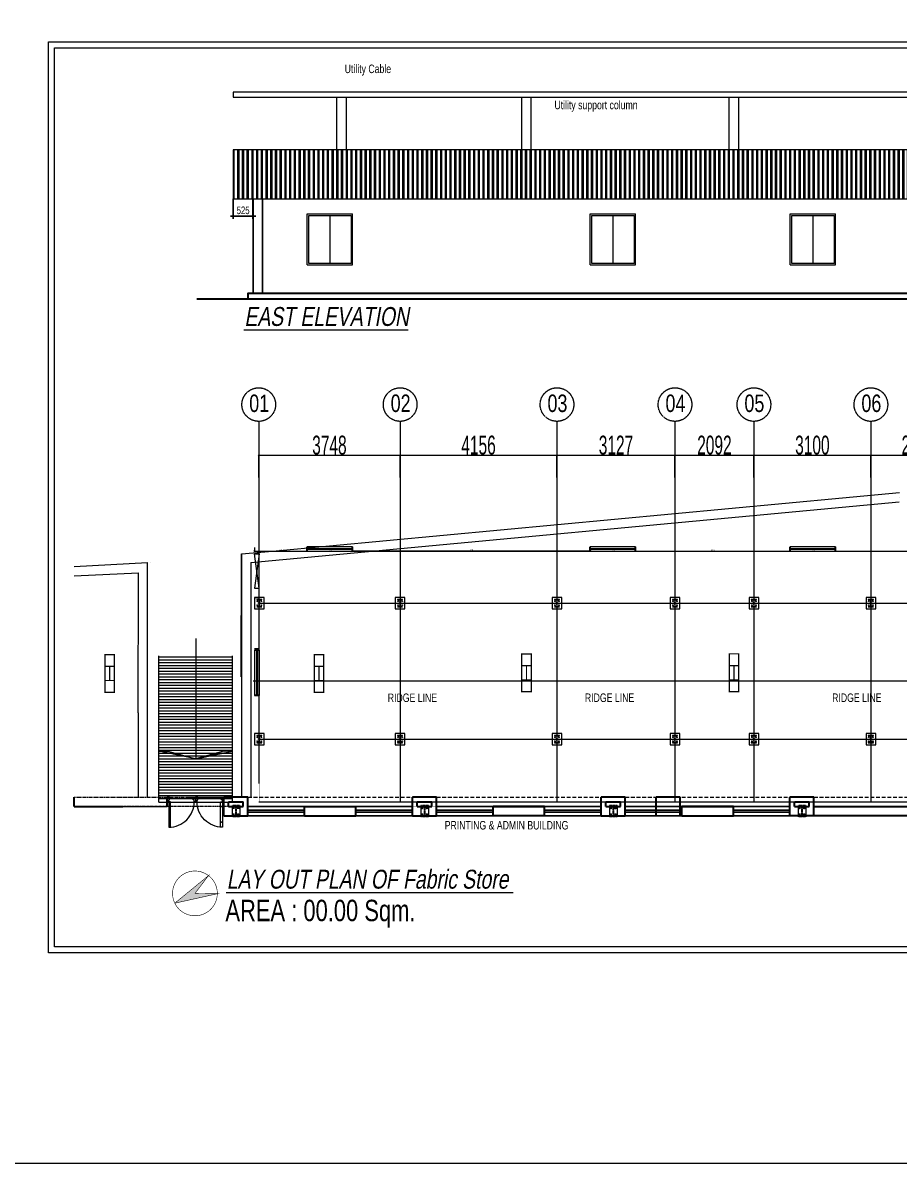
# Model space of a CAD drawing. Header units: millimetres. Extents: x -2070542 to 12330240, y -55001 to 6949969.
# Drawn here: x 1757329 to 1780554, y -55001 to -24793 of the extents above; entities that cross this region are included whole.
import ezdxf

# ---------------------------------------------------------------- set-up
doc = ezdxf.new("R2010")
doc.units = ezdxf.units.MM
doc.header["$LTSCALE"] = 0.5
doc.header["$PDMODE"] = 3
doc.linetypes.add('CENTER2', pattern=[1.125, 0.75, -0.125, 0.125, -0.125])
doc.linetypes.add('HIDDEN', pattern=[0.375, 0.25, -0.125])
for name, color, linetype, lineweight in [('BASE PLATE', 11, 'Continuous', 20), ('COLUMN', 1, 'Continuous', 13), ('DIM', 7, 'Continuous', 15), ('Door', 136, 'Continuous', 0), ('GRIED', 251, 'Continuous', 5), ('HACH', 8, 'Continuous', 0), ('LINE-2', 181, 'Continuous', 9), ('LINE-3', 7, 'Continuous', 9), ('r-text', 7, 'Continuous', 13), ('SHEAT', 144, 'Continuous', 0), ('Stair', 7, 'Continuous', 9), ('Text', 7, 'Continuous', 13), ('Text2', 4, 'Continuous', 15), ('WALL', 7, 'Continuous', 30)]:
    doc.layers.add(name, color=color, linetype=linetype, lineweight=lineweight)
for name, color, linetype in [('G text', 7, 'Continuous'), ('Line-', 150, 'Continuous'), ('LINE-00', 200, 'Continuous'), ('Line-04', 150, 'Continuous'), ('WINDOW', 142, 'Continuous')]:
    doc.layers.add(name, color=color, linetype=linetype)
doc.styles.add('09', font='swisscl.ttf')
doc.styles.get("Standard").update_dxf_attribs({"font": 'swisscl.ttf', "width": 0.8})
doc.styles.add('style-1', font='swisscl.ttf')
doc.styles.add('style01', font='swisscl.ttf')
doc.styles.add('SWISS-LTCNBT', font='swisscl.ttf')
doc.dimstyles.new('DIM1', dxfattribs={"dimtxt": 200, "dimasz": 50, "dimexe": 75, "dimexo": 0, "dimgap": 50, "dimtad": 1, "dimdec": 0, "dimzin": 3, "dimdsep": 46, "dimtxsty": '09', "dimblk1": 'ARCHTICK', "dimblk2": 'ARCHTICK', "dimsah": 1, "dimcen": 3, "dimdle": 75, "dimadec": 0, "dimazin": 0, "dimtfac": 1, "dimtdec": 0, "dimtmove": 2, "dimatfit": 3, "dimldrblk": 'ARCHTICK', "dimfxl": 1, "dimtolj": 1, "dimtzin": 3, "dimarcsym": 0})
doc.dimstyles.new('dim40', dxfattribs={"dimtxt": 40, "dimasz": 30, "dimexe": 10, "dimexo": 15, "dimgap": 5, "dimtad": 1, "dimdec": 0, "dimzin": 0, "dimdsep": 46, "dimtxsty": 'Standard', "dimblk": 'OBLIQUE', "dimcen": 0, "dimclrd": 94, "dimclre": 94, "dimclrt": 6, "dimadec": 0, "dimazin": 0, "dimtfac": 1, "dimtdec": 0, "dimtofl": 0, "dimtmove": 0, "dimatfit": 3, "dimldrblk": 'OPEN30', "dimfxl": 100, "dimtolj": 1, "dimtzin": 0, "dimlwd": 13, "dimlwe": 13, "dimarcsym": 0})

# ---------------------------------------------------------------- blocks, each defined once
blk = doc.blocks.new('_ArchTick')
at = {"color": 0, "linetype": 'ByBlock', "const_width": 0.15}
blk.add_lwpolyline([(-0.5, -0.5), (0.5, 0.5)], dxfattribs=at)
blk = doc.blocks.new('*D49')
at = {"layer": 'Defpoints', "color": 0, "lineweight": 13, "ltscale": 0.2, "transparency": 16777216}
for p in [(1762904, -29455), (1763429, -29455), (1762904, -29914)]:
    blk.add_point(p, dxfattribs=at)
at = {"layer": 'LINE-3', "color": 0, "lineweight": -2, "ltscale": 0.2, "transparency": 16777216}
for p, q in [((1762904, -29455), (1762904, -29989)), ((1763429, -29455), (1763429, -29989)), ((1763504, -29914), (1762829, -29914))]:
    blk.add_line(p, q, dxfattribs=at)
at = {"layer": 'LINE-3', "color": 0, "lineweight": -2, "ltscale": 0.2, "transparency": 16777216, "xscale": 50, "yscale": 50, "zscale": 50, "rotation": 180}
blk.add_blockref('_ArchTick', (1762904, -29914), dxfattribs=at)
at = {"layer": 'LINE-3', "color": 0, "lineweight": -2, "ltscale": 0.2, "transparency": 16777216, "xscale": 50, "yscale": 50, "zscale": 50}
blk.add_blockref('_ArchTick', (1763429, -29914), dxfattribs=at)
at = {"layer": 'LINE-3', "color": 0, "ltscale": 0.2, "transparency": 16777216, "insert": (1763167, -29762), "char_height": 200, "attachment_point": 5, "style": '09'}
blk.add_mtext('\\A1;525', dxfattribs=at)
blk = doc.blocks.new('D530')
at = {"layer": 'Door', "linetype": 'Continuous'}
for p, q in [((1.5, 27), (2.25, 27)), ((2.25, 27), (2.25, 26.5)), ((2.25, 26.5), (2.75, 26.5)), ((2.75, 27), (3.5, 27)), ((2.75, 26.5), (2.75, 27)), ((1.5, 10), (2.25, 10)), ((2.25, 10), (2.25, 10.5)), ((2.25, 10.5), (2.75, 10.5)), ((2.75, 10.5), (2.75, 10)), ((2.75, 10), (3.5, 10))]:
    blk.add_line(p, q, dxfattribs=at)
blk.add_lwpolyline([(3.5, 31.93), (3.5, 5), (1.5, 5), (1.5, 32, -0.4142136), (28.5, 5)], format="xyb", dxfattribs=at)
at = {"layer": 'Door'}
for points in [[(2.5, 3), (2.5, 0), (0, 0), (0, 5), (1.5, 5), (1.5, 3)], [(27.5, 3), (27.5, 0), (30, 0), (30, 5), (28.5, 5), (28.5, 3)]]:
    blk.add_lwpolyline(points, close=True, dxfattribs=at)
blk = doc.blocks.new('SC 4')
at = {"layer": 'BASE PLATE'}
for p, q in [((-64, 52), (-41, 52)), ((-53, 64), (-53, 41)), ((42, 52), (65, 52)), ((53, 64), (53, 41)), ((-64, -52), (-41, -52)), ((-53, -64), (-53, -41)), ((42, -52), (65, -52)), ((53, -64), (53, -41))]:
    blk.add_line(p, q, dxfattribs=at)
for points in [[(-128, 152), (-128, -152), (128, -152), (128, 152)], [(-68, -100), (67, -100), (67, -92), (3, -92), (3, 92), (67, 92), (67, 100), (-68, 100), (-68, 92), (-3, 92), (-3, -92), (-68, -92)]]:
    blk.add_lwpolyline(points, close=True, dxfattribs=at)
for points in [[(35, 0), (-35, 0)], [(0, -35), (0, 35)]]:
    blk.add_lwpolyline(points, dxfattribs=at)
for centre in [(-53, 52), (53, 52), (-53, -52), (53, -52)]:
    blk.add_circle(centre, 8, dxfattribs=at)
blk = doc.blocks.new('_Oblique')
at = {"color": 0, "linetype": 'ByBlock', "lineweight": -2}
blk.add_line((-0.5, -0.5), (0.5, 0.5), dxfattribs=at)
blk = doc.blocks.new('*D53')
at = {"color": 94, "lineweight": 13, "transparency": 16777216}
for p, q in [((1763580, -36840), (1763580, -36235)), ((1763580, -36245), (1767328, -36245)), ((1767328, -36840), (1767328, -36235))]:
    blk.add_line(p, q, dxfattribs=at)
at = {"layer": 'Defpoints', "color": 0, "lineweight": 13, "transparency": 16777216}
for p in [(1767328, -36245), (1763580, -36855, 528), (1767328, -36855)]:
    blk.add_point(p, dxfattribs=at)
at = {"color": 94, "lineweight": 13, "transparency": 16777216, "xscale": 30, "yscale": 30, "zscale": 30, "rotation": 180}
blk.add_blockref('_Oblique', (1763580, -36245), dxfattribs=at)
at = {"color": 94, "lineweight": 13, "transparency": 16777216, "xscale": 30, "yscale": 30, "zscale": 30}
blk.add_blockref('_Oblique', (1767328, -36245), dxfattribs=at)
at = {"color": 6, "lineweight": 18, "transparency": 16777216, "insert": (1765454, -35983), "char_height": 500, "attachment_point": 5}
blk.add_mtext('\\A1;3748', dxfattribs=at)
blk = doc.blocks.new('_Open30')
at = {"color": 0, "linetype": 'ByBlock', "lineweight": -2}
for p, q in [((-1, 0.3), (0, 0)), ((0, 0), (-1, -0.3)), ((0, 0), (-1, 0))]:
    blk.add_line(p, q, dxfattribs=at)
blk = doc.blocks.new('*D54')
at = {"color": 94, "lineweight": 13, "transparency": 16777216}
for p, q in [((1767328, -36840), (1767328, -36235)), ((1767328, -36245), (1771484, -36245)), ((1771484, -36840), (1771484, -36235))]:
    blk.add_line(p, q, dxfattribs=at)
at = {"layer": 'Defpoints', "color": 0, "lineweight": 13, "transparency": 16777216}
for p in [(1771484, -36245), (1767328, -36855), (1771484, -36855, -586)]:
    blk.add_point(p, dxfattribs=at)
at = {"color": 94, "lineweight": 13, "transparency": 16777216, "xscale": 30, "yscale": 30, "zscale": 30, "rotation": 180}
blk.add_blockref('_Oblique', (1767328, -36245), dxfattribs=at)
at = {"color": 94, "lineweight": 13, "transparency": 16777216, "xscale": 30, "yscale": 30, "zscale": 30}
blk.add_blockref('_Oblique', (1771484, -36245), dxfattribs=at)
at = {"color": 6, "lineweight": 18, "transparency": 16777216, "insert": (1769406, -35983), "char_height": 500, "attachment_point": 5}
blk.add_mtext('\\A1;4156', dxfattribs=at)
blk = doc.blocks.new('*D55')
at = {"color": 94, "lineweight": 13, "transparency": 16777216}
for p, q in [((1771484, -36840), (1771484, -36235)), ((1771484, -36245), (1774611, -36245)), ((1774611, -36840), (1774611, -36235))]:
    blk.add_line(p, q, dxfattribs=at)
at = {"layer": 'Defpoints', "color": 0, "lineweight": 13, "transparency": 16777216}
for p in [(1774611, -36245), (1771484, -36855, -586), (1774611, -36855, -1027)]:
    blk.add_point(p, dxfattribs=at)
at = {"color": 94, "lineweight": 13, "transparency": 16777216, "xscale": 30, "yscale": 30, "zscale": 30, "rotation": 180}
blk.add_blockref('_Oblique', (1771484, -36245), dxfattribs=at)
at = {"color": 94, "lineweight": 13, "transparency": 16777216, "xscale": 30, "yscale": 30, "zscale": 30}
blk.add_blockref('_Oblique', (1774611, -36245), dxfattribs=at)
at = {"color": 6, "lineweight": 18, "transparency": 16777216, "insert": (1773048, -35983), "char_height": 500, "attachment_point": 5}
blk.add_mtext('\\A1;3127', dxfattribs=at)
blk = doc.blocks.new('*D56')
at = {"color": 94, "lineweight": 13, "transparency": 16777216}
for p, q in [((1774611, -36840), (1774611, -36235)), ((1774611, -36245), (1776703, -36245)), ((1776703, -36840), (1776703, -36235))]:
    blk.add_line(p, q, dxfattribs=at)
at = {"layer": 'Defpoints', "color": 0, "lineweight": 13, "transparency": 16777216}
for p in [(1776703, -36245), (1774611, -36855, -1027), (1776703, -36855, -1322)]:
    blk.add_point(p, dxfattribs=at)
at = {"color": 94, "lineweight": 13, "transparency": 16777216, "xscale": 30, "yscale": 30, "zscale": 30, "rotation": 180}
blk.add_blockref('_Oblique', (1774611, -36245), dxfattribs=at)
at = {"color": 94, "lineweight": 13, "transparency": 16777216, "xscale": 30, "yscale": 30, "zscale": 30}
blk.add_blockref('_Oblique', (1776703, -36245), dxfattribs=at)
at = {"color": 6, "lineweight": 18, "transparency": 16777216, "insert": (1775657, -35983), "char_height": 500, "attachment_point": 5}
blk.add_mtext('\\A1;2092', dxfattribs=at)
blk = doc.blocks.new('*D57')
at = {"color": 94, "lineweight": 13, "transparency": 16777216}
for p, q in [((1776703, -36840), (1776703, -36235)), ((1776703, -36245), (1779803, -36245)), ((1779803, -36840), (1779803, -36235))]:
    blk.add_line(p, q, dxfattribs=at)
at = {"layer": 'Defpoints', "color": 0, "lineweight": 13, "transparency": 16777216}
for p in [(1779803, -36245), (1776703, -36855, -1322), (1779803, -36855, -1758)]:
    blk.add_point(p, dxfattribs=at)
at = {"color": 94, "lineweight": 13, "transparency": 16777216, "xscale": 30, "yscale": 30, "zscale": 30, "rotation": 180}
blk.add_blockref('_Oblique', (1776703, -36245), dxfattribs=at)
at = {"color": 94, "lineweight": 13, "transparency": 16777216, "xscale": 30, "yscale": 30, "zscale": 30}
blk.add_blockref('_Oblique', (1779803, -36245), dxfattribs=at)
at = {"color": 6, "lineweight": 18, "transparency": 16777216, "insert": (1778253, -35983), "char_height": 500, "attachment_point": 5}
blk.add_mtext('\\A1;3100', dxfattribs=at)
blk = doc.blocks.new('*D58')
at = {"color": 94, "lineweight": 13, "transparency": 16777216}
for p, q in [((1779803, -36840), (1779803, -36235)), ((1779803, -36245), (1782343, -36245)), ((1782343, -36840), (1782343, -36235))]:
    blk.add_line(p, q, dxfattribs=at)
at = {"layer": 'Defpoints', "color": 0, "lineweight": 13, "transparency": 16777216}
for p in [(1782343, -36245), (1779803, -36855, -1758), (1782343, -36855, -2117)]:
    blk.add_point(p, dxfattribs=at)
at = {"color": 94, "lineweight": 13, "transparency": 16777216, "xscale": 30, "yscale": 30, "zscale": 30, "rotation": 180}
blk.add_blockref('_Oblique', (1779803, -36245), dxfattribs=at)
at = {"color": 94, "lineweight": 13, "transparency": 16777216, "xscale": 30, "yscale": 30, "zscale": 30}
blk.add_blockref('_Oblique', (1782343, -36245), dxfattribs=at)
at = {"color": 6, "lineweight": 18, "transparency": 16777216, "insert": (1781073, -35983), "char_height": 500, "attachment_point": 5}
blk.add_mtext('\\A1;2540', dxfattribs=at)
blk = doc.blocks.new('*D231')
at = {"color": 94, "lineweight": 13}
for p, q in [((1763468, -38688), (1763468, -38796)), ((1763468, -38786), (1764868, -38786)), ((1764868, -38688), (1764868, -38796))]:
    blk.add_line(p, q, dxfattribs=at)
at = {"layer": 'Defpoints', "color": 0, "lineweight": 13}
for p in [(1763468, -38673), (1764868, -38673), (1764868, -38786)]:
    blk.add_point(p, dxfattribs=at)
at = {"color": 94, "lineweight": 13, "xscale": 30, "yscale": 30, "zscale": 30, "rotation": 180}
blk.add_blockref('_Oblique', (1763468, -38786), dxfattribs=at)
at = {"color": 94, "lineweight": 13, "xscale": 30, "yscale": 30, "zscale": 30}
blk.add_blockref('_Oblique', (1764868, -38786), dxfattribs=at)
at = {"color": 6, "lineweight": 13, "insert": (1764168, -38760), "char_height": 40, "attachment_point": 5}
blk.add_mtext('\\A1;1400', dxfattribs=at)
blk = doc.blocks.new('*D232')
at = {"color": 94, "lineweight": 13}
for p, q in [((1764868, -38786), (1766068, -38786)), ((1764868, -38801), (1764868, -38796)), ((1766068, -38801), (1766068, -38796))]:
    blk.add_line(p, q, dxfattribs=at)
at = {"layer": 'Defpoints', "color": 0, "lineweight": 13}
for p in [(1764868, -38786), (1766068, -38786), (1766068, -38786)]:
    blk.add_point(p, dxfattribs=at)
at = {"color": 94, "lineweight": 13, "xscale": 30, "yscale": 30, "zscale": 30, "rotation": 180}
blk.add_blockref('_Oblique', (1764868, -38786), dxfattribs=at)
at = {"color": 94, "lineweight": 13, "xscale": 30, "yscale": 30, "zscale": 30}
blk.add_blockref('_Oblique', (1766068, -38786), dxfattribs=at)
at = {"color": 6, "lineweight": 13, "insert": (1765468, -38760), "char_height": 40, "attachment_point": 5}
blk.add_mtext('\\A1;1200', dxfattribs=at)
blk = doc.blocks.new('*D233')
at = {"color": 94, "lineweight": 13}
for p, q in [((1766068, -38771), (1766068, -38768)), ((1766068, -38778), (1772368, -38778)), ((1772368, -38771), (1772368, -38768))]:
    blk.add_line(p, q, dxfattribs=at)
at = {"layer": 'Defpoints', "color": 0, "lineweight": 13}
for p in [(1766068, -38786), (1772368, -38778), (1772368, -38786)]:
    blk.add_point(p, dxfattribs=at)
at = {"color": 94, "lineweight": 13, "xscale": 30, "yscale": 30, "zscale": 30, "rotation": 180}
blk.add_blockref('_Oblique', (1766068, -38778), dxfattribs=at)
at = {"color": 94, "lineweight": 13, "xscale": 30, "yscale": 30, "zscale": 30}
blk.add_blockref('_Oblique', (1772368, -38778), dxfattribs=at)
at = {"color": 6, "lineweight": 13, "insert": (1769218, -38752), "char_height": 40, "attachment_point": 5}
blk.add_mtext('\\A1;6300', dxfattribs=at)
blk = doc.blocks.new('*D234')
at = {"color": 94, "lineweight": 13}
for p, q in [((1772368, -38786), (1773568, -38786)), ((1772368, -38801), (1772368, -38796)), ((1773568, -38801), (1773568, -38796))]:
    blk.add_line(p, q, dxfattribs=at)
at = {"layer": 'Defpoints', "color": 0, "lineweight": 13}
for p in [(1772368, -38786), (1773568, -38786), (1773568, -38786)]:
    blk.add_point(p, dxfattribs=at)
at = {"color": 94, "lineweight": 13, "xscale": 30, "yscale": 30, "zscale": 30, "rotation": 180}
blk.add_blockref('_Oblique', (1772368, -38786), dxfattribs=at)
at = {"color": 94, "lineweight": 13, "xscale": 30, "yscale": 30, "zscale": 30}
blk.add_blockref('_Oblique', (1773568, -38786), dxfattribs=at)
at = {"color": 6, "lineweight": 13, "insert": (1772968, -38760), "char_height": 40, "attachment_point": 5}
blk.add_mtext('\\A1;1200', dxfattribs=at)
blk = doc.blocks.new('*D235')
at = {"color": 94, "lineweight": 13}
for p, q in [((1773568, -38786), (1777668, -38786)), ((1773568, -38801), (1773568, -38796)), ((1777668, -38801), (1777668, -38796))]:
    blk.add_line(p, q, dxfattribs=at)
at = {"layer": 'Defpoints', "color": 0, "lineweight": 13}
for p in [(1773568, -38786), (1777668, -38786), (1777668, -38786)]:
    blk.add_point(p, dxfattribs=at)
at = {"color": 94, "lineweight": 13, "xscale": 30, "yscale": 30, "zscale": 30, "rotation": 180}
blk.add_blockref('_Oblique', (1773568, -38786), dxfattribs=at)
at = {"color": 94, "lineweight": 13, "xscale": 30, "yscale": 30, "zscale": 30}
blk.add_blockref('_Oblique', (1777668, -38786), dxfattribs=at)
at = {"color": 6, "lineweight": 13, "insert": (1775618, -38760), "char_height": 40, "attachment_point": 5}
blk.add_mtext('\\A1;4100', dxfattribs=at)
blk = doc.blocks.new('*D236')
at = {"color": 94, "lineweight": 13}
for p, q in [((1777668, -38786), (1778868, -38786)), ((1777668, -38801), (1777668, -38796)), ((1778868, -38801), (1778868, -38796))]:
    blk.add_line(p, q, dxfattribs=at)
at = {"layer": 'Defpoints', "color": 0, "lineweight": 13}
for p in [(1777668, -38786), (1778868, -38786), (1778868, -38786)]:
    blk.add_point(p, dxfattribs=at)
at = {"color": 94, "lineweight": 13, "xscale": 30, "yscale": 30, "zscale": 30, "rotation": 180}
blk.add_blockref('_Oblique', (1777668, -38786), dxfattribs=at)
at = {"color": 94, "lineweight": 13, "xscale": 30, "yscale": 30, "zscale": 30}
blk.add_blockref('_Oblique', (1778868, -38786), dxfattribs=at)
at = {"color": 6, "lineweight": 13, "insert": (1778268, -38760), "char_height": 40, "attachment_point": 5}
blk.add_mtext('\\A1;1200', dxfattribs=at)
blk = doc.blocks.new('*D237')
at = {"color": 94, "lineweight": 13}
for p, q in [((1778868, -38786), (1783168, -38786)), ((1778868, -38801), (1778868, -38796)), ((1783168, -38801), (1783168, -38796))]:
    blk.add_line(p, q, dxfattribs=at)
at = {"layer": 'Defpoints', "color": 0, "lineweight": 13}
for p in [(1778868, -38786), (1783168, -38786), (1783168, -38786)]:
    blk.add_point(p, dxfattribs=at)
at = {"color": 94, "lineweight": 13, "xscale": 30, "yscale": 30, "zscale": 30, "rotation": 180}
blk.add_blockref('_Oblique', (1778868, -38786), dxfattribs=at)
at = {"color": 94, "lineweight": 13, "xscale": 30, "yscale": 30, "zscale": 30}
blk.add_blockref('_Oblique', (1783168, -38786), dxfattribs=at)
at = {"color": 6, "lineweight": 13, "insert": (1781018, -38760), "char_height": 40, "attachment_point": 5}
blk.add_mtext('\\A1;4300', dxfattribs=at)
blk = doc.blocks.new('w')
at = {"lineweight": 0}
for p, q in [((1764868, -31206), (1764868, -29856)), ((1764868, -29856), (1766068, -29856)), ((1766068, -31206), (1766068, -29856)), ((1764868, -31206), (1766068, -31206))]:
    blk.add_line(p, q, dxfattribs=at)
blk = doc.blocks.new('khj')
at = {"layer": 'WALL'}
for p, q in [((1766158, -41300), (1766158, -41175)), ((1767358, -41300), (1767358, -41175))]:
    blk.add_line(p, q, dxfattribs=at)
at = {"layer": 'WINDOW', "color": 1, "lineweight": 0}
for p, q in [((1767358, -41175), (1766158, -41175)), ((1767358, -41300), (1766158, -41300))]:
    blk.add_line(p, q, dxfattribs=at)
at = {"layer": 'WINDOW', "color": 4, "lineweight": 0}
for p, q in [((1767358, -41232), (1766158, -41232)), ((1767358, -41243), (1766158, -41243))]:
    blk.add_line(p, q, dxfattribs=at)
at = {"layer": 'WINDOW', "lineweight": 0}
blk.add_line((1767358, -41300), (1766158, -41300), dxfattribs=at)

msp = doc.modelspace()

# ---------------------------------------------------------------- hatches: boundary and pattern name
at = {"layer": 'SHEAT', "lineweight": 5}
h = msp.add_hatch(dxfattribs=at)
h.set_pattern_fill('PLAST,_O', color=256, scale=500, angle=90)
h.set_pattern_definition([(90, (1568559.06, 12027.01), (-125, 8e-15), []), (90, (1568543.44, 12027.01), (-125, 8e-15), []), (90, (1568527.81, 12027.01), (-125, 8e-15), [])])
h.paths.add_polyline_path([(1788897.1, -28159.2), (1762904.3, -28159.2), (1762904.3, -29455), (1788897.1, -29455), (1788897.1, -28807.1)])
at = {"layer": 'Stair'}
for points in [[(1760931.4, -44089.5), (1761172.4, -44089.6), (1761356.8, -44139.6), (1761176, -44139.6)], [(1762888.5, -44089.7), (1762647.4, -44089.7), (1762463.1, -44139.7), (1762643.8, -44139.7)], [(1761176, -44139.6), (1761356.8, -44139.6), (1761541.1, -44189.6), (1761420.6, -44189.6)], [(1761725.5, -44239.6), (1761665.3, -44239.6), (1761420.6, -44189.6), (1761541.1, -44189.6)], [(1761665.3, -44239.6), (1761725.5, -44239.6), (1761909.9, -44289.6)], [(1762154.5, -44239.6), (1762094.3, -44239.6), (1761909.9, -44289.6)], [(1762094.3, -44239.6), (1762154.5, -44239.6), (1762399.2, -44189.7), (1762278.7, -44189.6)], [(1762643.8, -44139.7), (1762463.1, -44139.7), (1762278.7, -44189.6), (1762399.2, -44189.7)]]:
    msp.add_hatch(color=256, dxfattribs=at).paths.add_polyline_path(points)
at = {"layer": 'WALL', "true_color": 0x4ab495}
msp.add_hatch(color=135, dxfattribs=at).paths.add_polyline_path([(1761356.7, -48113.6), (1762483.9, -47863.4), (1761890.5, -47854.4), (1762250.3, -47382.5)])

# ---------------------------------------------------------------- linework, layer by layer
at = {"lineweight": 0}
for p, q in [((1765467.6, -29893.9), (1765467.6, -31167.9)), ((1772367.6, -29855.9), (1773567.6, -29855.9)), ((1772367.6, -31205.9), (1772367.6, -29855.9)), ((1772967.6, -29893.9), (1772967.6, -31167.9)), ((1773567.6, -31205.9), (1773567.6, -29855.9)), ((1777667.6, -29855.9), (1778867.6, -29855.9)), ((1777667.6, -31205.9), (1777667.6, -29855.9)), ((1778267.6, -29893.9), (1778267.6, -31167.9)), ((1778867.6, -31205.9), (1778867.6, -29855.9)), ((1772367.6, -31205.9), (1773567.6, -31205.9)), ((1777667.6, -31205.9), (1778867.6, -31205.9)), ((1763429.3, -31955.9), (1788372.1, -31955.9)), ((1763592.6, -38798.1), (1763467.6, -38798.1)), ((1763592.6, -38861), (1763467.6, -38861)), ((1763592.6, -38861), (1763467.6, -39765.1)), ((1763592.6, -39765.1), (1763467.6, -38861)), ((1763467.6, -38861), (1763592.6, -38861)), ((1763467.6, -39765.1), (1763595.1, -39765.1)), ((1763467.6, -39765.1), (1763592.6, -39765.1)), ((1763467.6, -40015.1), (1763595.1, -40015.1)), ((1763592.6, -41378.1), (1763467.6, -41378.1))]:
    msp.add_line(p, q, dxfattribs=at)
at = {"lineweight": 13}
for p, q in [((1763580.1, -35351.1), (1763580.1, -44939.5)), ((1767328.1, -35351.1), (1767328.1, -45427.8)), ((1771484.1, -35351.1), (1771484.1, -45428)), ((1774611.1, -35351.1), (1774611.1, -45428.1)), ((1776703.1, -35351.1), (1776703.1, -45428.2)), ((1779803.1, -35351.1), (1779803.1, -45428.2)), ((1763580.1, -38785.6), (1790655.3, -38785.6)), ((1763580.1, -40167.6), (1790655.3, -40167.6)), ((1763580.1, -43769.5), (1790655.3, -43769.5)), ((1763580.1, -45428.2), (1790655.3, -45428.2))]:
    msp.add_line(p, q, dxfattribs=at)
at = {"color": 1}
for p, q in [((1762940.1, -45592.6), (1762892.1, -45592.6)), ((1762916.1, -45568.6), (1762916.1, -45616.6)), ((1763012.1, -45592.6), (1763060.1, -45592.6)), ((1763036.1, -45568.6), (1763036.1, -45616.6)), ((1767940.1, -45592.8), (1767892.1, -45592.8)), ((1767916.1, -45568.8), (1767916.1, -45616.8)), ((1768012.1, -45592.8), (1768060.1, -45592.8)), ((1768036.1, -45568.8), (1768036.1, -45616.8)), ((1772940.1, -45593), (1772892.1, -45593)), ((1772916.1, -45569), (1772916.1, -45617)), ((1773012.1, -45593), (1773060.1, -45593)), ((1773036.1, -45569), (1773036.1, -45617)), ((1777940.1, -45593.2), (1777892.1, -45593.2)), ((1777916.1, -45569.2), (1777916.1, -45617.2)), ((1778012.1, -45593.2), (1778060.1, -45593.3)), ((1778036.1, -45569.3), (1778036.1, -45617.3)), ((1762940.1, -45762.6), (1762892.1, -45762.6)), ((1762916.1, -45786.6), (1762916.1, -45738.6)), ((1763012.1, -45762.6), (1763060.1, -45762.6)), ((1763036.1, -45786.6), (1763036.1, -45738.6)), ((1767940.1, -45762.8), (1767892.1, -45762.8)), ((1767916.1, -45786.8), (1767916.1, -45738.8)), ((1768012.1, -45762.8), (1768060.1, -45762.8)), ((1768036.1, -45786.8), (1768036.1, -45738.8)), ((1772940.1, -45763), (1772892.1, -45763)), ((1772916.1, -45787), (1772916.1, -45739)), ((1773012.1, -45763), (1773060.1, -45763)), ((1773036.1, -45787), (1773036.1, -45739)), ((1777940.1, -45763.2), (1777892.1, -45763.2)), ((1777916.1, -45787.2), (1777916.1, -45739.2)), ((1778012.1, -45763.2), (1778060.1, -45763.3)), ((1778036.1, -45787.3), (1778036.1, -45739.3))]:
    msp.add_line(p, q, dxfattribs=at)
at = {"color": 3}
for p, q in [((1762913.7, -45560.6), (1762913.7, -45552.6)), ((1763038.7, -45560.6), (1763038.7, -45552.6)), ((1767913.7, -45560.8), (1767913.7, -45552.8)), ((1768038.7, -45560.8), (1768038.7, -45552.8)), ((1772913.7, -45561), (1772913.7, -45553)), ((1773038.7, -45561), (1773038.7, -45553)), ((1777913.7, -45561.2), (1777913.7, -45553.2)), ((1778038.7, -45561.3), (1778038.7, -45553.3)), ((1762913.7, -45794.6), (1762913.7, -45802.6)), ((1763038.7, -45794.6), (1763038.7, -45802.6)), ((1767913.7, -45794.8), (1767913.7, -45802.8)), ((1768038.7, -45794.8), (1768038.7, -45802.8)), ((1772913.7, -45795), (1772913.7, -45803)), ((1773038.7, -45795), (1773038.7, -45803)), ((1777913.7, -45795.2), (1777913.7, -45803.2)), ((1778038.7, -45795.3), (1778038.7, -45803.3))]:
    msp.add_line(p, q, dxfattribs=at)
at = {"color": 3, "linetype": 'CENTER2'}
for p, q in [((1763038.7, -45552.6), (1762913.7, -45552.6)), ((1762960.7, -45560.6), (1762913.7, -45560.6)), ((1762970.7, -45784.6), (1762970.7, -45570.6)), ((1762981.7, -45784.6), (1762981.7, -45570.6)), ((1763038.7, -45560.6), (1762991.7, -45560.6)), ((1768038.7, -45552.8), (1767913.7, -45552.8)), ((1767960.7, -45560.8), (1767913.7, -45560.8)), ((1767970.7, -45784.8), (1767970.7, -45570.8)), ((1767981.7, -45784.8), (1767981.7, -45570.8)), ((1768038.7, -45560.8), (1767991.7, -45560.8)), ((1773038.7, -45553), (1772913.7, -45553)), ((1772960.7, -45561), (1772913.7, -45561)), ((1772970.7, -45785), (1772970.7, -45571)), ((1772981.7, -45785), (1772981.7, -45571)), ((1773038.7, -45561), (1772991.7, -45561)), ((1778038.7, -45553.3), (1777913.7, -45553.2)), ((1777960.7, -45561.2), (1777913.7, -45561.2)), ((1777970.7, -45785.2), (1777970.7, -45571.2)), ((1777981.7, -45785.2), (1777981.7, -45571.2)), ((1778038.7, -45561.3), (1777991.7, -45561.2)), ((1762960.7, -45794.6), (1762913.7, -45794.6)), ((1763038.7, -45802.6), (1762913.7, -45802.6)), ((1763038.7, -45794.6), (1762991.7, -45794.6)), ((1767960.7, -45794.8), (1767913.7, -45794.8)), ((1768038.7, -45802.8), (1767913.7, -45802.8)), ((1768038.7, -45794.8), (1767991.7, -45794.8)), ((1772960.7, -45795), (1772913.7, -45795)), ((1773038.7, -45803), (1772913.7, -45803)), ((1773038.7, -45795), (1772991.7, -45795)), ((1777960.7, -45795.2), (1777913.7, -45795.2)), ((1778038.7, -45803.3), (1777913.7, -45803.2)), ((1778038.7, -45795.3), (1777991.7, -45795.2))]:
    msp.add_line(p, q, dxfattribs=at)
at = {"lineweight": 13}
for points in [[(1843043.6, -17754.1), (1724747.1, -17754.1), (1724747.1, -55001), (1843043.6, -55001)], [(1792012.2, -25294.8), (1792012.2, -49432.8), (1758008.4, -49432.8), (1758008.4, -25294.8)], [(1791850.2, -25456.8), (1791850.2, -49270.8), (1758170.4, -49270.8), (1758170.4, -25456.8)]]:
    msp.add_lwpolyline(points, close=True, dxfattribs=at)
at = {"lineweight": 0}
for points in [[(1764905.6, -29893.9), (1766029.6, -29893.9), (1766029.6, -31167.9), (1764905.6, -31167.9)], [(1772405.6, -29893.9), (1773529.6, -29893.9), (1773529.6, -31167.9), (1772405.6, -31167.9)], [(1777705.6, -29893.9), (1778829.6, -29893.9), (1778829.6, -31167.9), (1777705.6, -31167.9)]]:
    msp.add_lwpolyline(points, close=True, dxfattribs=at)
at = {"color": 1, "lineweight": 0, "const_width": 0.5}
msp.add_lwpolyline([(1763467.6, -38673.1), (1788315.6, -38673.1), (1788315.3, -45553.7), (1763467.6, -45552.6), (1763467.6, -38673.1)], dxfattribs=at)
msp.add_lwpolyline([(1763592.6, -38798.1), (1788190.6, -38798.1), (1788190.3, -45428.7), (1763592.6, -45427.6)], close=True, dxfattribs=at)
at = {"color": 1}
for centre in [(1762916, -45592.6), (1763036.2, -45592.6), (1767916, -45592.8), (1768036.2, -45592.8), (1772916, -45593), (1773036.2, -45593), (1777916, -45593.2), (1778036.2, -45593.3), (1762916, -45762.6), (1763036.2, -45762.6), (1767916, -45762.8), (1768036.2, -45762.8), (1772916, -45763), (1773036.2, -45763), (1777916, -45763.2), (1778036.2, -45763.3)]:
    msp.add_circle(centre, 12, dxfattribs=at)
at = {"color": 3, "linetype": 'CENTER2'}
for centre, start, end in [((1762960.7, -45570.6), 359.99752, 89.99752), ((1762991.7, -45570.6), 89.99752, 179.99752), ((1767960.7, -45570.8), 359.99752, 89.99752), ((1767991.7, -45570.8), 89.99752, 179.99752), ((1772960.7, -45571), 359.99752, 89.99752), ((1772991.7, -45571), 89.99752, 179.99752), ((1777960.7, -45571.2), 359.99752, 89.99752), ((1777991.7, -45571.2), 89.99752, 179.99752), ((1762960.7, -45784.6), 269.99752, 359.99752), ((1762991.7, -45784.6), 179.99752, 269.99752), ((1767960.7, -45784.8), 269.99752, 359.99752), ((1767991.7, -45784.8), 179.99752, 269.99752), ((1772960.7, -45785), 269.99752, 359.99752), ((1772991.7, -45785), 179.99752, 269.99752), ((1777960.7, -45785.2), 269.99752, 359.99752), ((1777991.7, -45785.2), 179.99752, 269.99752)]:
    msp.add_arc(centre, 10, start, end, dxfattribs=at)
at = {"layer": 'DIM', "ltscale": 100}
for p, q in [((1760931.2, -45439.5), (1760931.6, -41559.2)), ((1762888.3, -45439.7), (1762888.7, -41559.1))]:
    msp.add_line(p, q, dxfattribs=at)
at = {"layer": 'GRIED', "linetype": 'CENTER2', "ltscale": 30}
for centre in [(1763580.8, -34905.8, 528.4), (1767328.8, -34905.8, 528.4), (1771484.8, -34905.8, 528.4), (1774611.8, -34905.8, 528.4), (1776703.8, -34905.8, 528.4), (1779803.8, -34905.8, 528.4)]:
    msp.add_circle(centre, 445.3, dxfattribs=at)
at = {"layer": 'HACH', "color": 180, "lineweight": 30}
msp.add_line((1761938.1, -32105.9), (1790070.1, -32105.9), dxfattribs=at)
msp.add_lwpolyline([(1761938.1, -32105.9), (1763304.3, -32105.9), (1763304.3, -31955.9), (1788497.1, -31955.9), (1788497.1, -32105.9), (1790070.1, -32105.9)], dxfattribs=at)
at = {"layer": 'Line-', "ltscale": 0.2}
for points, elevation in [([(1767870.2, -26631.2, 0, 45, 0), (1767870.2, -26496.7, 0, 0, 0), (1767870.2, -26017, 0, 0, 0), (1767278.1, -26017, 0, 0, 0)], 0), ([(1770801.3, -27459.2, 0, 45, 0), (1770935.8, -27459.2, 0, 0, 0), (1771523.9, -27459.2, 0, 0, 0), (1771523.9, -27143.5, 0, 0, 0)], 0), ([(1766764.4, -42229.4, 0, 45, 0), (1766764.4, -42363.9, 0, 0, 0), (1766764.4, -42686.5, 0, 0, 0), (1766985.5, -42686.5, 0, 0, 0)], 528.4), ([(1771989, -42229.3, 0, 45, 0), (1771989, -42363.8, 0, 0, 0), (1771989, -42686.4, 0, 0, 0), (1772210.1, -42686.4, 0, 0, 0)], 528.4), ([(1778540.7, -42229.1, 0, 45, 0), (1778540.7, -42363.6, 0, 0, 0), (1778540.7, -42686.2, 0, 0, 0), (1778761.7, -42686.2, 0, 0, 0)], 528.4)]:
    msp.add_lwpolyline(points, format="xyseb", dxfattribs=dict(at, elevation=elevation))
at = {"layer": 'Line-04'}
for p, q in [((1763429.3, -29455), (1763429.3, -31955.9)), ((1763679.3, -29455), (1763679.3, -31955.9))]:
    msp.add_line(p, q, dxfattribs=at)
at = {"layer": 'LINE-2', "linetype": 'HIDDEN', "ltscale": 200}
for p, q in [((1758693.4, -45302.4), (1762657.9, -45302.6)), ((1761726.2, -45302.5), (1762658.3, -45302.6))]:
    msp.add_line(p, q, dxfattribs=at)
at = {"layer": 'LINE-2', "linetype": 'HIDDEN', "ltscale": 800}
for p, q in [((1763294.1, -45302.6), (1767658.3, -45302.8)), ((1768294.1, -45302.8), (1772658.3, -45303)), ((1773294.1, -45303), (1777658.3, -45303.2)), ((1778294.1, -45303.3), (1782562.9, -45303.4))]:
    msp.add_line(p, q, dxfattribs=at)
at = {"layer": 'LINE-2', "linetype": 'CENTER2'}
msp.add_line((1762876.2, -45552.6), (1758693.4, -45552.4), dxfattribs=at)
at = {"layer": 'LINE-2', "color": 2}
for p, q in [((1762876.2, -45527.6), (1762876.2, -45827.6)), ((1763076.2, -45527.6), (1763076.2, -45827.6)), ((1767876.2, -45527.8), (1767876.2, -45827.8)), ((1768076.2, -45527.8), (1768076.2, -45827.8)), ((1772876.2, -45528), (1772876.2, -45828)), ((1773076.2, -45528), (1773076.2, -45828)), ((1777876.2, -45528.2), (1777876.2, -45828.2)), ((1778076.2, -45528.3), (1778076.2, -45828.3))]:
    msp.add_line(p, q, dxfattribs=at)
at = {"layer": 'LINE-2', "color": 2, "linetype": 'CENTER2'}
for p, q in [((1763076.2, -45527.6), (1762876.2, -45527.6)), ((1768076.2, -45527.8), (1767876.2, -45527.8)), ((1773076.2, -45528), (1772876.2, -45528)), ((1778076.2, -45528.3), (1777876.2, -45528.2)), ((1763076.2, -45827.6), (1762876.2, -45827.6)), ((1768076.2, -45827.8), (1767876.2, -45827.8)), ((1773076.2, -45828), (1772876.2, -45828)), ((1778076.2, -45828.3), (1777876.2, -45828.2))]:
    msp.add_line(p, q, dxfattribs=at)
at = {"layer": 'LINE-3', "ltscale": 0.2}
for p, q in [((1765654.1, -28159.2), (1765654.1, -26759.2)), ((1765904.1, -28159.2), (1765904.1, -26759.2)), ((1770551.3, -28159.2), (1770551.3, -26759.2)), ((1770801.3, -28159.2), (1770801.3, -26759.2)), ((1776051.3, -28159.2), (1776051.3, -26759.2)), ((1776301.3, -28159.2), (1776301.3, -26759.2)), ((1763554.7, -31955.9), (1763604.7, -31955.9))]:
    msp.add_line(p, q, dxfattribs=at)
at = {"layer": 'LINE-3', "color": 5, "ltscale": 0.2}
for p, q in [((1763946.9, -38788.1), (1780562.2, -37233)), ((1763368.8, -39091.3), (1780553.7, -37483)), ((1763121.2, -38864.1), (1763120.9, -45302.6)), ((1763121.2, -38864.1), (1763946.9, -38788.1)), ((1758693.4, -39196.8), (1760637.6, -39092.6)), ((1760637.6, -39217.7), (1760637.6, -39093.6)), ((1760637.6, -45302.5), (1760637.6, -39217.7)), ((1763368.8, -39091.3), (1763368.8, -42113.6)), ((1758693.4, -39446.4), (1760393.9, -39365.1)), ((1760387.7, -43067.8), (1760393.9, -39467.7)), ((1760393.9, -39467.7), (1760393.9, -39365.1)), ((1763369.7, -42113.6), (1763369.6, -45302.6)), ((1760387.7, -43067.8), (1760387.6, -45302.5))]:
    msp.add_line(p, q, dxfattribs=at)
at = {"layer": 'LINE-3', "color": 2, "ltscale": 0.2}
for p, q in [((1780553.7, -37364), (1780553.7, -37364)), ((1763119.7, -42113.6), (1763121.2, -38864.1)), ((1760637.6, -39093.6), (1760637.6, -39093.6)), ((1760702.9, -39086.6), (1760702.9, -39086.6)), ((1763369.7, -42113.6), (1763369.7, -42113.6))]:
    msp.add_line(p, q, dxfattribs=at)
at = {"layer": 'LINE-3', "color": 3, "ltscale": 0.2}
msp.add_line((1758693.4, -45552.5), (1761158.7, -45552.1), dxfattribs=at)
at = {"layer": 'LINE-3', "ltscale": 0.2, "elevation": 0}
msp.add_lwpolyline([(1762904.3, -26759.2), (1789162.9, -26759.2), (1789162.9, -26631.2), (1762904.3, -26631.2)], close=True, dxfattribs=at)
at = {"layer": 'LINE-3', "ltscale": 0.2}
for points, const_width in [([(1759508.3, -41527.6), (1759758.3, -41527.6), (1759758.2, -42527.6), (1759508.2, -42527.6), (1759508.3, -41527.6)], 35), ([(1765051.8, -41527.4), (1765301.8, -41527.4), (1765301.8, -42527.4), (1765051.8, -42527.4), (1765051.8, -41527.4)], 35), ([(1770551.8, -41509), (1770801.8, -41509.1), (1770801.8, -42509.1), (1770551.8, -42509), (1770551.8, -41509)], 35), ([(1776051.8, -41508.6), (1776301.8, -41508.6), (1776301.8, -42508.6), (1776051.8, -42508.6), (1776051.8, -41508.6)], 35), ([(1759508.3, -41837.6), (1759758.3, -41837.6)], 35), ([(1759633.2, -42217.6), (1759633.3, -41837.6)], 35), ([(1765051.8, -41837.4), (1765301.8, -41837.4)], 35), ([(1765176.8, -42217.4), (1765176.8, -41837.4)], 35), ([(1770551.8, -41819.1), (1770801.8, -41819.1)], 35), ([(1770676.8, -42199.1), (1770676.8, -41819.1)], 35), ([(1776051.8, -41818.6), (1776301.8, -41818.6)], 35), ([(1776176.8, -42198.6), (1776176.8, -41818.6)], 35), ([(1759508.2, -42217.6), (1759758.2, -42217.6)], 30), ([(1765051.8, -42217.4), (1765301.8, -42217.5)], 35), ([(1770551.8, -42199.1), (1770801.8, -42199.1)], 35), ([(1776051.8, -42198.6), (1776301.8, -42198.6)], 35)]:
    msp.add_lwpolyline(points, dxfattribs=dict(at, const_width=const_width))
at = {"layer": 'LINE-3', "ltscale": 0.2, "const_width": 30, "elevation": 528.4}
msp.add_lwpolyline([(1763428.3, -42228.4), (1789301.1, -42229.5)], dxfattribs=at)
at = {"layer": 'SHEAT', "lineweight": 5}
msp.add_line((1788897.1, -28159.2), (1762904.3, -28159.2), dxfattribs=at)
at = {"layer": 'SHEAT', "lineweight": 5, "elevation": 0}
msp.add_lwpolyline([(1762904.3, -29455), (1788897.1, -29455), (1788897.1, -28159.2), (1762904.3, -28159.2)], close=True, dxfattribs=at)
at = {"layer": 'Stair'}
for p, q in [((1761910.2, -41106.1), (1761909.9, -44289.6)), ((1760931.6, -41589.5), (1762888.7, -41589.7)), ((1760931.6, -41664.5), (1762888.7, -41664.7)), ((1760931.6, -41739.5), (1762888.7, -41739.7)), ((1760931.6, -41814.5), (1762888.7, -41814.7)), ((1760931.6, -41889.5), (1762888.7, -41889.7)), ((1760931.6, -41964.5), (1762888.7, -41964.7)), ((1760931.5, -42039.5), (1762888.7, -42039.7)), ((1760931.5, -42114.5), (1762888.6, -42114.7)), ((1760931.5, -42189.5), (1762888.6, -42189.7)), ((1760931.5, -42264.5), (1762888.6, -42264.7)), ((1760931.5, -42339.5), (1762888.6, -42339.7)), ((1760931.5, -42414.5), (1762888.6, -42414.7)), ((1760931.5, -42489.5), (1762888.6, -42489.7)), ((1760931.5, -42564.5), (1762888.6, -42564.7)), ((1760931.5, -42639.5), (1762888.6, -42639.7)), ((1760931.5, -42714.5), (1762888.6, -42714.7)), ((1760931.5, -42789.5), (1762888.6, -42789.7)), ((1760931.5, -42864.5), (1762888.6, -42864.7)), ((1760931.4, -43164.5), (1762888.6, -43164.7)), ((1760931.5, -42939.5), (1762888.6, -42939.7)), ((1760931.5, -43014.5), (1762888.6, -43014.7)), ((1760931.5, -43089.5), (1762888.6, -43089.7)), ((1760931.4, -43239.5), (1762888.5, -43239.7)), ((1760931.4, -43314.5), (1762888.5, -43314.7)), ((1760931.4, -43389.5), (1762888.5, -43389.7)), ((1760931.4, -43464.5), (1762888.5, -43464.7)), ((1760931.4, -43539.5), (1762888.5, -43539.7)), ((1760931.4, -43614.5), (1762888.5, -43614.7)), ((1760931.4, -43689.5), (1762888.5, -43689.7)), ((1760931.4, -43764.5), (1762888.5, -43764.7)), ((1760931.4, -43839.5), (1762888.5, -43839.7)), ((1760931.4, -43914.5), (1762888.5, -43914.7)), ((1760931.4, -43989.5), (1762888.5, -43989.7)), ((1760931.4, -44064.5), (1762888.5, -44064.7)), ((1761909.9, -44289.6), (1760931.4, -44089.5)), ((1760931.4, -44089.5), (1761172.4, -44089.6)), ((1761172.4, -44089.6), (1761909.9, -44289.6)), ((1761909.9, -44289.6), (1762888.5, -44089.7)), ((1762647.4, -44089.7), (1761909.9, -44289.6)), ((1762888.5, -44089.7), (1762647.4, -44089.7)), ((1760931.3, -44289.5), (1762888.5, -44289.7)), ((1760931.3, -44364.5), (1762888.4, -44364.7)), ((1760931.4, -44139.5), (1762888.5, -44139.7)), ((1760931.4, -44214.5), (1762888.5, -44214.7)), ((1760931.3, -44439.5), (1762888.4, -44439.7)), ((1760931.3, -44514.5), (1762888.4, -44514.7)), ((1760931.3, -44589.5), (1762888.4, -44589.7)), ((1760931.3, -44664.5), (1762888.4, -44664.7)), ((1760931.3, -44739.5), (1762888.4, -44739.7)), ((1760931.3, -44814.5), (1762888.4, -44814.7)), ((1760931.3, -44889.5), (1762888.4, -44889.7)), ((1760931.3, -44964.5), (1762888.4, -44964.7)), ((1760931.3, -45039.5), (1762888.4, -45039.7)), ((1760931.3, -45114.5), (1762888.4, -45114.7)), ((1760931.3, -45189.5), (1762888.4, -45189.7)), ((1760931.3, -45264.5), (1762888.4, -45264.7)), ((1760931.2, -45339.5), (1762888.4, -45339.7)), ((1760931.2, -45439.5), (1762888.3, -45439.7))]:
    msp.add_line(p, q, dxfattribs=at)
at = {"layer": 'WALL'}
for p, q in [((1758693.3, -45552.5), (1758693.4, -45302.5)), ((1761158.7, -45556.4), (1761158.6, -45302.5)), ((1762658.3, -45802.6), (1762658.3, -45302.6)), ((1763294.1, -45302.6), (1762658.3, -45302.6)), ((1763294.1, -45802.6), (1763294.1, -45302.6)), ((1767658.3, -45802.8), (1767658.3, -45302.8)), ((1768294.1, -45302.8), (1767658.3, -45302.8)), ((1768294.1, -45802.8), (1768294.1, -45302.8)), ((1772658.3, -45803), (1772658.3, -45303)), ((1773294.1, -45303), (1772658.3, -45303)), ((1773294.1, -45803), (1773294.1, -45303)), ((1774111.4, -45803.1), (1774111.4, -45303.1)), ((1774747.2, -45303.1), (1774111.4, -45303.1)), ((1774747.2, -45803.1), (1774747.2, -45303.1)), ((1777658.3, -45803.2), (1777658.3, -45303.2)), ((1778294.1, -45303.3), (1777658.3, -45303.2)), ((1778294.1, -45803.3), (1778294.1, -45303.3)), ((1758693.4, -45552.3), (1759975.3, -45552.3)), ((1758693.4, -45552.4), (1759975.3, -45552.3)), ((1762783.3, -45552.6), (1762783.3, -45427.6)), ((1762783.3, -45552.6), (1763169.1, -45552.6)), ((1762783.5, -45427.6), (1763169.3, -45427.6)), ((1763169.1, -45552.6), (1763169.1, -45427.6)), ((1764794.3, -45802.7), (1764794.3, -45552.7)), ((1764794.3, -45552.7), (1766158.3, -45552.7)), ((1764794.3, -45802.7), (1764794.3, -45552.7)), ((1766158.3, -45802.7), (1766158.3, -45552.7)), ((1767783.3, -45552.8), (1767783.3, -45427.8)), ((1767783.3, -45552.8), (1768169.1, -45552.8)), ((1767783.5, -45427.8), (1768169.3, -45427.8)), ((1768169.1, -45552.8), (1768169.1, -45427.8)), ((1769794.1, -45802.9), (1769794.1, -45552.9)), ((1769794.1, -45552.9), (1771158.1, -45553)), ((1771158.1, -45553), (1769794.1, -45552.9)), ((1771158.1, -45803), (1771158.1, -45553)), ((1771158.1, -45803), (1771158.1, -45553)), ((1772783.3, -45553), (1772783.3, -45428)), ((1772783.3, -45553), (1773169.1, -45553)), ((1772783.5, -45428), (1773169.3, -45428)), ((1773169.1, -45553), (1773169.1, -45428)), ((1774794.3, -45803.1), (1774794.3, -45553.1)), ((1776158.3, -45553.2), (1774794.3, -45553.1)), ((1774794.3, -45553.1), (1776158.3, -45553.2)), ((1774794.3, -45803.1), (1774794.3, -45553.1)), ((1776158.3, -45803.2), (1776158.3, -45553.2)), ((1777783.3, -45553.2), (1777783.3, -45428.2)), ((1777783.3, -45553.2), (1778169.1, -45553.3)), ((1777783.5, -45428.2), (1778169.3, -45428.3)), ((1778169.1, -45553.3), (1778169.1, -45428.3)), ((1778294.1, -45553.3), (1782562.9, -45553.4)), ((1762658.3, -45802.6), (1763294.1, -45802.6)), ((1764794.3, -45802.7), (1766158.3, -45802.7)), ((1767658.3, -45802.8), (1768294.1, -45802.8)), ((1771158.1, -45803), (1769794.1, -45802.9)), ((1772658.3, -45803), (1773294.1, -45803)), ((1774794.3, -45803.1), (1776158.3, -45803.2)), ((1782687.9, -45803.5), (1777658.3, -45803.2))]:
    msp.add_line(p, q, dxfattribs=at)
at = {"layer": 'WALL', "const_width": 15.1}
msp.add_lwpolyline([(1761356.7, -48113.6, -1), (1762424.3, -47595.2, -1), (1761356.7, -48113.6, 1)], format="xyb", dxfattribs=at)
for points in [[(1761356.7, -48113.6), (1762250.3, -47382.5), (1761890.5, -47854.4)], [(1761356.7, -48113.6), (1762483.9, -47863.4), (1761890.5, -47854.4)]]:
    msp.add_lwpolyline(points, dxfattribs=at)
at = {"layer": 'WINDOW', "color": 1}
for p, q in [((1763294.3, -45552.6), (1764794.3, -45552.7)), ((1767658.3, -45552.8), (1766158.3, -45552.7)), ((1768294.1, -45552.8), (1769794.1, -45552.9)), ((1772658.1, -45553), (1771158.1, -45553)), ((1773294.3, -45553), (1774794.3, -45553.1)), ((1777658.3, -45553.2), (1776158.3, -45553.2)), ((1763294.3, -45802.6), (1764794.3, -45802.7)), ((1767658.3, -45802.8), (1766158.3, -45802.7)), ((1768294.1, -45802.8), (1769794.1, -45802.9)), ((1772658.1, -45803), (1771158.1, -45803)), ((1773294.3, -45803), (1774794.3, -45803.1)), ((1777658.3, -45803.2), (1776158.3, -45803.2))]:
    msp.add_line(p, q, dxfattribs=at)
at = {"layer": 'WINDOW', "color": 4}
for p, q in [((1763294.3, -45652.6), (1764794.3, -45652.7)), ((1763294.3, -45702.6), (1764794.3, -45702.7)), ((1767658.3, -45652.8), (1766158.3, -45652.7)), ((1767658.3, -45702.8), (1766158.3, -45702.7)), ((1768294.1, -45652.8), (1769794.1, -45652.9)), ((1768294.1, -45702.8), (1769794.1, -45702.9)), ((1772658.1, -45653), (1771158.1, -45653)), ((1772658.1, -45703), (1771158.1, -45703)), ((1773294.3, -45653), (1774794.3, -45653.1)), ((1773294.3, -45703), (1774794.3, -45703.1)), ((1777658.3, -45653.2), (1776158.3, -45653.2)), ((1777658.3, -45703.2), (1776158.3, -45703.2))]:
    msp.add_line(p, q, dxfattribs=at)
at = {"layer": 'WINDOW'}
for p, q in [((1763294.3, -45802.6), (1764794.3, -45802.7)), ((1767658.3, -45802.8), (1766158.3, -45802.7)), ((1768294.1, -45802.8), (1769794.1, -45802.9)), ((1772658.1, -45803), (1771158.1, -45803)), ((1773294.3, -45803), (1774794.3, -45803.1)), ((1777658.3, -45803.2), (1776158.3, -45803.2))]:
    msp.add_line(p, q, dxfattribs=at)

# ---------------------------------------------------------------- block references
at = {"lineweight": 0}
for name, p in [('w', (0, 0)), ('w', (7500, 0)), ('w', (12800, 0)), ('khj', (-1290.7, 2502)), ('khj', (6209.3, 2502)), ('khj', (11509.3, 2502))]:
    msp.add_blockref(name, p, dxfattribs=at)
at = {"lineweight": 0, "rotation": 90}
msp.add_blockref('khj', (1722292.5, -1808770), dxfattribs=at)
at = {"layer": 'COLUMN', "ltscale": 0.2}
for p in [(1763595.1, -40167.6), (1767328.1, -40167.6), (1771484.1, -40167.6), (1774611.1, -40167.6), (1776703.1, -40167.6), (1779803.1, -40167.6), (1763595.1, -43769.5), (1767328.1, -43769.5), (1771484.1, -43769.5), (1774611.1, -43769.5), (1776703.1, -43769.5), (1779803.1, -43769.5)]:
    msp.add_blockref('SC 4', p, dxfattribs=at)
at = {"layer": 'LINE-00', "ltscale": 100, "yscale": 25, "zscale": 25}
for p, xscale, rotation in [((1761157.9, -45302.5), -24.99999999993174, 179.9975184837177), ((1762657.9, -45302.6), 24.99999999993174, 179.9975184837178)]:
    msp.add_blockref('D530', p, dxfattribs=dict(at, xscale=xscale, rotation=rotation))

# ---------------------------------------------------------------- texts
at = {"layer": 'G text', "linetype": 'Continuous', "style": 'style01'}
for s, p in [('01', (1763329.4, -35103, 369.9)), ('02', (1767077.4, -35103, 369.9)), ('03', (1771233.4, -35103, 369.9)), ('04', (1774360.4, -35103, 369.9)), ('05', (1776452.4, -35103, 369.9)), ('06', (1779552.4, -35103, 369.9))]:
    msp.add_text(s, height=462.78, dxfattribs=at).set_placement(p)
at = {"layer": 'r-text', "oblique": 10}
for s, p in [('%%UEAST ELEVATION', (1763201.3, -32822.8, -528.4)), ('%%ULAY OUT PLAN OF Fabric Store ', (1762733.6, -47728.5, -528.4))]:
    msp.add_text(s, height=500, dxfattribs=at).set_placement(p)
at = {"layer": 'Text', "ltscale": 100, "style": 'SWISS-LTCNBT'}
msp.add_text('AREA : 00.00 Sqm.', height=566.664, dxfattribs=at).set_placement((1762698.1, -48590))
at = {"layer": 'Text2', "color": 7, "style": 'style-1'}
for s, p in [('Utility Cable', (1765858.8, -26125.1)), ('Utility support column', (1771416.9, -27082.9)), ('RIDGE LINE', (1767000.2, -42784.4)), ('RIDGE LINE', (1772224.8, -42784.3)), ('RIDGE LINE', (1778776.5, -42784.2)), ('PRINTING & ADMIN BUILDING', (1768507.8, -46161.6))]:
    msp.add_text(s, height=225, dxfattribs=at).set_placement(p)

# ---------------------------------------------------------------- dimensions: what is measured, and where the dimension line sits
at = {"lineweight": 18}
for base, p1, p2, picture, middle in [((1767328.1, -36244.6), (1763580.1, -36855.1, 528.3), (1767328.1, -36855.1), '*D53', (1765454.1, -35983.2)), ((1771484.1, -36244.6), (1767328.1, -36855.1), (1771484.1, -36855.1, -585.8), '*D54', (1769406.1, -35983.5)), ((1774611.1, -36244.6), (1771484.1, -36855.1, -585.8), (1774611.1, -36855.1, -1026.6), '*D55', (1773047.6, -35983.5)), ((1776703.1, -36244.6), (1774611.1, -36855.1, -1026.6), (1776703.1, -36855.1, -1321.5), '*D56', (1775657.1, -35983.5)), ((1779803.1, -36244.6), (1776703.1, -36855.1, -1321.5), (1779803.1, -36855.1, -1758.5), '*D57', (1778253.1, -35983.2)), ((1782343.1, -36244.6), (1779803.1, -36855.1, -1758.5), (1782343.1, -36855.1, -2116.5), '*D58', (1781073.1, -35983.5))]:
    dim = msp.add_linear_dim(base=base, p1=p1, p2=p2, dimstyle='dim40', override={"dimtxt": 500}, dxfattribs=at)
    dim.commit()
    dim.dimension.update_dxf_attribs({"geometry": picture, "text_midpoint": middle})
at = {"lineweight": 13}
for base, p1, p2, picture, middle in [((1764867.6, -38785.6), (1763467.6, -38673.1), (1764867.6, -38673.1), '*D231', (1764167.6, -38760.1)), ((1766067.6, -38785.6), (1764867.6, -38785.6), (1766067.6, -38785.6), '*D232', (1765467.6, -38760.1)), ((1772367.6, -38777.6), (1766067.6, -38785.6), (1772367.6, -38785.6), '*D233', (1769217.6, -38752.1)), ((1773567.6, -38785.6), (1772367.6, -38785.6), (1773567.6, -38785.6), '*D234', (1772967.6, -38760.1)), ((1777667.6, -38785.6), (1773567.6, -38785.6), (1777667.6, -38785.6), '*D235', (1775617.6, -38760.1)), ((1778867.6, -38785.6), (1777667.6, -38785.6), (1778867.6, -38785.6), '*D236', (1778267.6, -38760.1)), ((1783167.6, -38785.6), (1778867.6, -38785.6), (1783167.6, -38785.6), '*D237', (1781017.6, -38760.1))]:
    dim = msp.add_linear_dim(base=base, p1=p1, p2=p2, dimstyle='dim40', dxfattribs=at)
    dim.commit()
    dim.dimension.update_dxf_attribs({"geometry": picture, "text_midpoint": middle})
at = {"layer": 'LINE-3', "ltscale": 0.2}
dim = msp.add_linear_dim(base=(1762904.3, -29914.3), p1=(1763429.3, -29455), p2=(1762904.3, -29455), dimstyle='DIM1', override={"dimtxt": 200, "dimfxl": 0.18, "dimarcsym": 1}, dxfattribs=at)
dim.commit()
dim.dimension.update_dxf_attribs({"geometry": '*D49', "text_midpoint": (1763166.8, -29761.9)})

doc.saveas('drawing.dxf')
